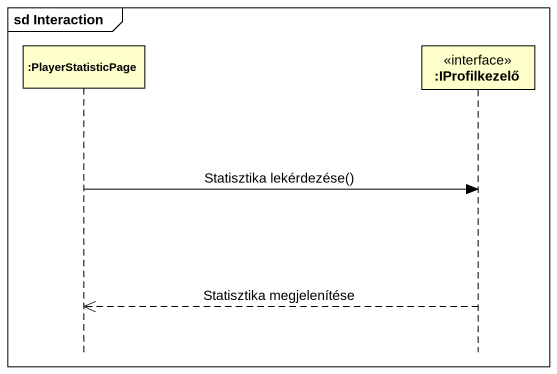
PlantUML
@startuml
mainframe sd Interaction
hide footbox
participant ":PlayerStatisticPage" as PlayerStatisticPage
participant ":IProfilkezelő" as IProfilkezelő <<interface>>

PlayerStatisticPage -> IProfilkezelő : Statisztika lekérdezése()
IProfilkezelő -->> PlayerStatisticPage : Statisztika megjelenítése
@enduml
